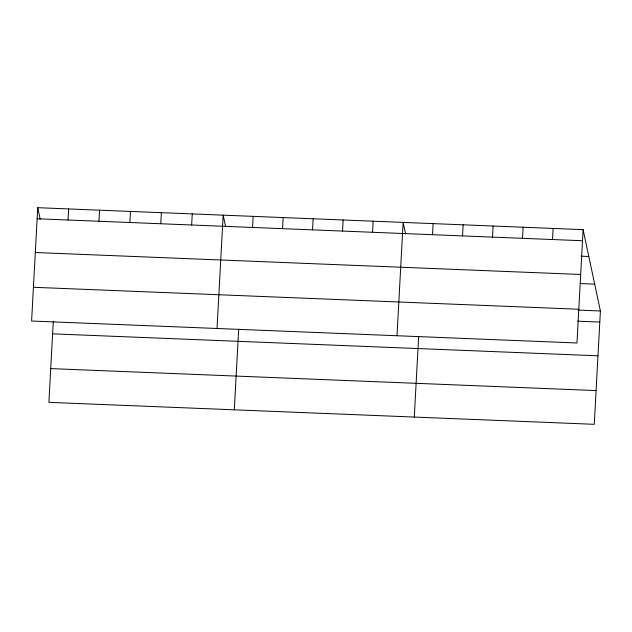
<?xml version="1.0" encoding="UTF-8"?>
<svg xmlns="http://www.w3.org/2000/svg" width="632" height="632" viewBox="0 0 632 632"><rect width="100%" height="100%" fill="white"/><g stroke="black" fill="none" stroke-linecap="round" stroke-linejoin="round"><path stroke-width="0.95" d="M37.738 207.691L31.6 321.024L576.976 342.986L583.107 229.645L37.738 207.691L40.179 219.193M53.262 321.656L48.893 402.355L594.262 424.309L600.4 310.976L583.107 229.645M68.043 220.015L68.643 208.931M98.948 221.263L99.548 210.18M129.852 222.504L130.453 211.42M160.757 223.752L161.358 212.668M191.662 224.992L192.262 213.908M217.029 328.49L223.167 215.157L225.608 226.659M234.314 409.82L238.683 329.122M252.563 227.449L253.163 216.365M282.559 228.658L283.152 217.574M312.548 229.866L313.148 218.783M342.544 231.067L343.144 219.983M372.54 232.276L373.141 221.192M396.999 335.734L403.137 222.401L405.586 233.903M414.292 417.065L418.661 336.374M432.533 234.693L433.133 223.61M462.529 235.902L463.13 224.818M492.526 237.111L493.126 226.027M522.522 238.319L523.122 227.236M552.518 239.528L553.119 228.444M37.138 218.775L582.514 240.737M581.077 256.173L588.819 256.489M35.313 252.516L580.682 274.478M580.184 283.555L594.696 284.139M33.425 287.284L578.801 309.238M578.146 310.083L600.4 310.976M577.545 321.167L599.8 322.059M52.598 333.846L597.975 355.8M50.718 368.606L596.087 390.568"/></g></svg>
